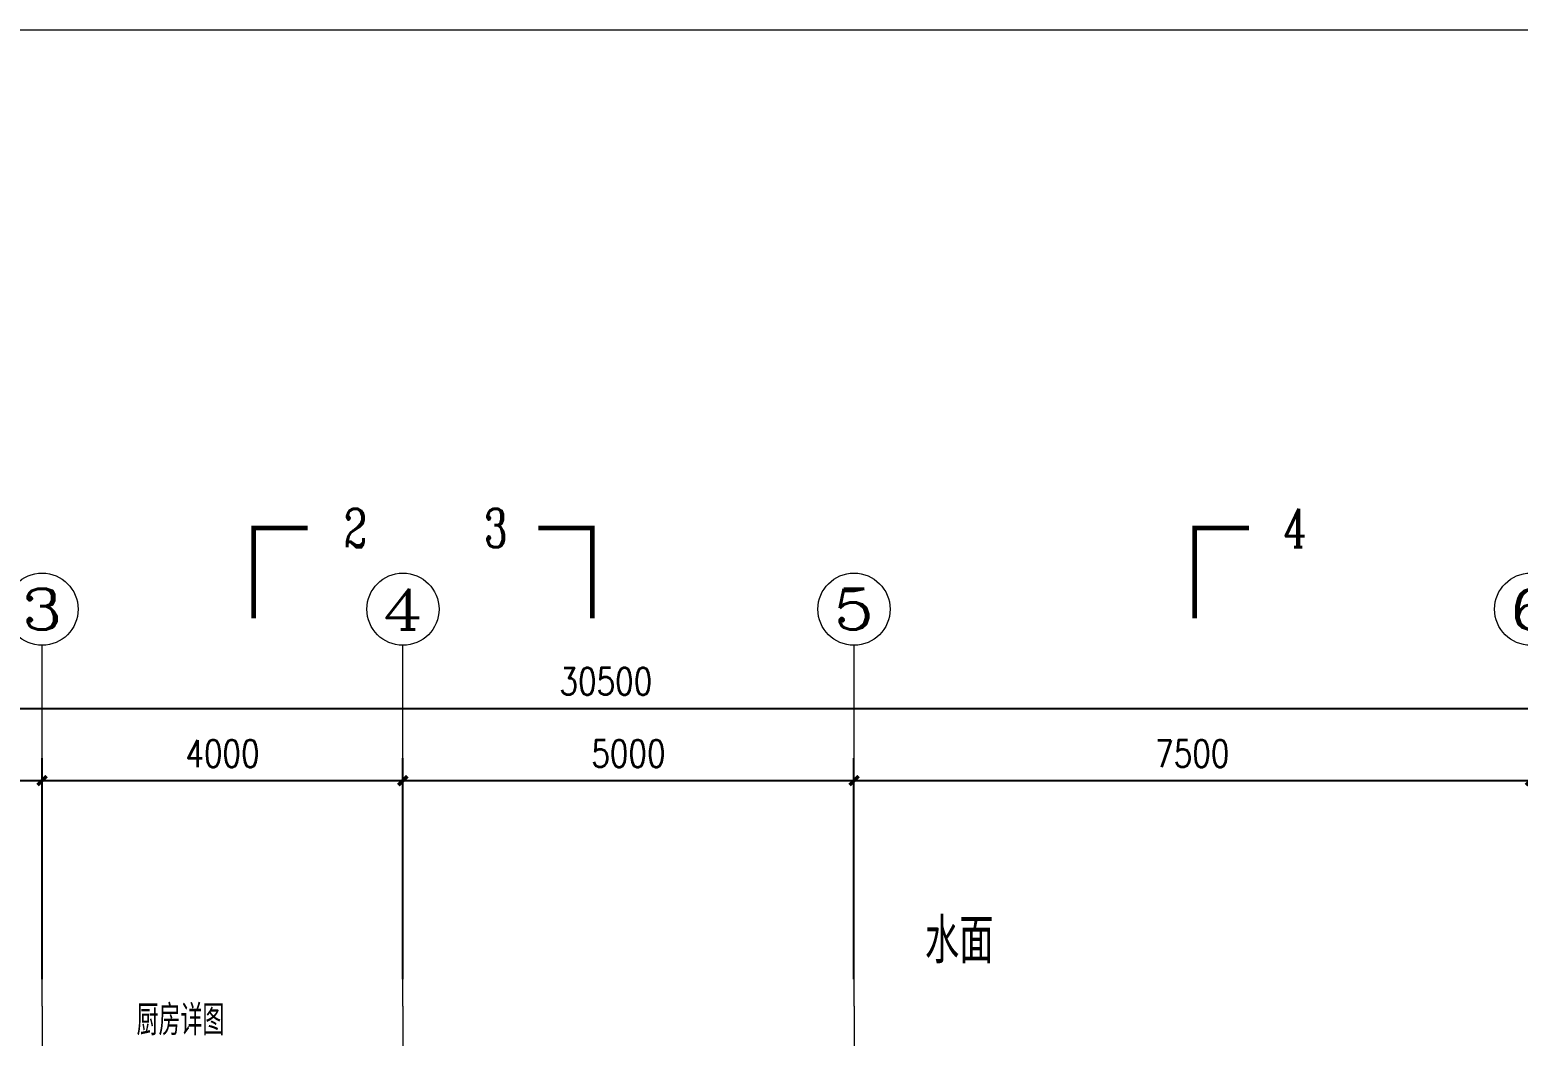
# Model space of a CAD drawing. Extents: x 577108 to 1042908, y 41950 to 81950.
# Drawn here: x 593922 to 610421, y 70792 to 81950 of the extents above; entities that cross this region are included whole.
import ezdxf
from ezdxf.enums import TextEntityAlignment as Align

# ---------------------------------------------------------------- set-up
doc = ezdxf.new("R2010")
doc.units = 0
doc.header["$LTSCALE"] = 1000
doc.header["$MEASUREMENT"] = 0
doc.linetypes.add('DOTE', pattern=[2.42, 2, -0.2, 0.02, -0.2])
doc.layers.get('0').update_dxf_attribs({"linetype": 'CONTINUOUS', "lineweight": 13})
doc.layers.get('Defpoints').update_dxf_attribs({"linetype": 'CONTINUOUS', "lineweight": 5})
for name, color, linetype, lineweight in [('AXIS', 3, 'CONTINUOUS', 15), ('AXIS_TEXT', 7, 'CONTINUOUS', 20), ('DIM_SYMB', 3, 'CONTINUOUS', 15), ('DOTE', 1, 'DOTE', 0), ('LM-S', 8, 'CONTINUOUS', 5), ('PUB_TEXT', 7, 'CONTINUOUS', 20), ('TX', 7, 'CONTINUOUS', 5)]:
    doc.layers.add(name, color=color, linetype=linetype, lineweight=lineweight)
doc.styles.add('_TCH_AXIS', font='COMPLEX', dxfattribs={"bigfont": 'GBCBIG'})
doc.styles.add('_TCH_DIM', font='SIMPLEX', dxfattribs={"bigfont": 'GBCBIG'})
doc.styles.add('_TCH_LABEL', font='COMPLEX', dxfattribs={"bigfont": 'GBCBIG'})
doc.styles.add('COMPLEX', font='COMPLEX')
doc.styles.add('DIM_FONT', font='SIMPLEX.shx', dxfattribs={"width": 0.8, "bigfont": 'hztxt.shx'})
doc.styles.add('HZ', font='romanc.shx', dxfattribs={"width": 0.7, "bigfont": 'hzdx.shx'})
doc.dimstyles.new('DIMN', dxfattribs={"dimtxt": 300, "dimasz": 100, "dimexe": 250, "dimexo": 300, "dimgap": 150, "dimtad": 1, "dimdec": 0, "dimzin": 0, "dimdsep": 46, "dimtxsty": 'DIM_FONT', "dimblk": 'ARCHTICK', "dimcen": 0.09, "dimclrt": 7, "dimazin": 2, "dimtfac": 1, "dimtdec": 0, "dimtix": 1, "dimtmove": 2, "dimatfit": 3, "dimldrblk": 'ARCHTICK', "dimfxl": 0, "dimtolj": 1, "dimtzin": 0, "dimarcsym": 0})

# ---------------------------------------------------------------- blocks, each defined once
blk = doc.blocks.new('_ArchTick')
at = {"color": 0, "linetype": 'ByBlock', "const_width": 0.4}
blk.add_lwpolyline([(-0.5, -0.5), (0.5, 0.5)], dxfattribs=at)
blk = doc.blocks.new('*D451')
at = {"layer": 'AXIS', "color": 0, "lineweight": -2, "transparency": 16777216}
for p, q in [((588058, 71426), (588058, 73876)), ((594058, 71426), (594058, 73876)), ((588058, 73626), (594058, 73626))]:
    blk.add_line(p, q, dxfattribs=at)
at = {"layer": 'Defpoints', "color": 0, "transparency": 16777216}
for p in [(594058, 73626), (588058, 71126), (594058, 71126)]:
    blk.add_point(p, dxfattribs=at)
at = {"layer": 'AXIS', "color": 0, "lineweight": -2, "transparency": 16777216, "xscale": 100, "yscale": 100, "zscale": 100, "rotation": 180}
blk.add_blockref('_ArchTick', (588058, 73626), dxfattribs=at)
at = {"layer": 'AXIS', "color": 0, "lineweight": -2, "transparency": 16777216, "xscale": 100, "yscale": 100, "zscale": 100}
blk.add_blockref('_ArchTick', (594058, 73626), dxfattribs=at)
at = {"layer": 'AXIS', "color": 7, "transparency": 16777216, "insert": (591058, 73926), "char_height": 300, "attachment_point": 5, "style": 'DIM_FONT'}
blk.add_mtext('\\A1;6000', dxfattribs=at)
blk = doc.blocks.new('*D452')
at = {"layer": 'AXIS', "color": 0, "lineweight": -2, "transparency": 16777216}
for p, q in [((594058, 71426), (594058, 73876)), ((598058, 71426), (598058, 73876)), ((594058, 73626), (598058, 73626))]:
    blk.add_line(p, q, dxfattribs=at)
at = {"layer": 'Defpoints', "color": 0, "transparency": 16777216}
for p in [(598058, 73626), (594058, 71126), (598058, 71126)]:
    blk.add_point(p, dxfattribs=at)
at = {"layer": 'AXIS', "color": 0, "lineweight": -2, "transparency": 16777216, "xscale": 100, "yscale": 100, "zscale": 100, "rotation": 180}
blk.add_blockref('_ArchTick', (594058, 73626), dxfattribs=at)
at = {"layer": 'AXIS', "color": 0, "lineweight": -2, "transparency": 16777216, "xscale": 100, "yscale": 100, "zscale": 100}
blk.add_blockref('_ArchTick', (598058, 73626), dxfattribs=at)
at = {"layer": 'AXIS', "color": 7, "transparency": 16777216, "insert": (596058, 73926), "char_height": 300, "attachment_point": 5, "style": 'DIM_FONT'}
blk.add_mtext('\\A1;4000', dxfattribs=at)
blk = doc.blocks.new('*D453')
at = {"layer": 'AXIS', "color": 0, "lineweight": -2, "transparency": 16777216}
for p, q in [((598058, 71426), (598058, 73876)), ((603058, 71426), (603058, 73876)), ((598058, 73626), (603058, 73626))]:
    blk.add_line(p, q, dxfattribs=at)
at = {"layer": 'Defpoints', "color": 0, "transparency": 16777216}
for p in [(603058, 73626), (598058, 71126), (603058, 71126)]:
    blk.add_point(p, dxfattribs=at)
at = {"layer": 'AXIS', "color": 0, "lineweight": -2, "transparency": 16777216, "xscale": 100, "yscale": 100, "zscale": 100, "rotation": 180}
blk.add_blockref('_ArchTick', (598058, 73626), dxfattribs=at)
at = {"layer": 'AXIS', "color": 0, "lineweight": -2, "transparency": 16777216, "xscale": 100, "yscale": 100, "zscale": 100}
blk.add_blockref('_ArchTick', (603058, 73626), dxfattribs=at)
at = {"layer": 'AXIS', "color": 7, "transparency": 16777216, "insert": (600558, 73926), "char_height": 300, "attachment_point": 5, "style": 'DIM_FONT'}
blk.add_mtext('\\A1;5000', dxfattribs=at)
blk = doc.blocks.new('*D454')
at = {"layer": 'AXIS', "color": 0, "lineweight": -2, "transparency": 16777216}
for p, q in [((603058, 71426), (603058, 73876)), ((610558, 71426), (610558, 73876)), ((603058, 73626), (610558, 73626))]:
    blk.add_line(p, q, dxfattribs=at)
at = {"layer": 'Defpoints', "color": 0, "transparency": 16777216}
for p in [(610558, 73626), (603058, 71126), (610558, 71126)]:
    blk.add_point(p, dxfattribs=at)
at = {"layer": 'AXIS', "color": 0, "lineweight": -2, "transparency": 16777216, "xscale": 100, "yscale": 100, "zscale": 100, "rotation": 180}
blk.add_blockref('_ArchTick', (603058, 73626), dxfattribs=at)
at = {"layer": 'AXIS', "color": 0, "lineweight": -2, "transparency": 16777216, "xscale": 100, "yscale": 100, "zscale": 100}
blk.add_blockref('_ArchTick', (610558, 73626), dxfattribs=at)
at = {"layer": 'AXIS', "color": 7, "transparency": 16777216, "insert": (606808, 73926), "char_height": 300, "attachment_point": 5, "style": 'DIM_FONT'}
blk.add_mtext('\\A1;7500', dxfattribs=at)
blk = doc.blocks.new('*D457')
at = {"layer": 'AXIS', "color": 0, "lineweight": -2, "transparency": 16777216}
for p, q in [((585058, 71426), (585058, 74676)), ((615558, 71426), (615558, 74676)), ((585058, 74426), (615558, 74426))]:
    blk.add_line(p, q, dxfattribs=at)
at = {"layer": 'Defpoints', "color": 0, "transparency": 16777216}
for p in [(615558, 74426), (585058, 71126), (615558, 71126)]:
    blk.add_point(p, dxfattribs=at)
at = {"layer": 'AXIS', "color": 0, "lineweight": -2, "transparency": 16777216, "xscale": 100, "yscale": 100, "zscale": 100, "rotation": 180}
blk.add_blockref('_ArchTick', (585058, 74426), dxfattribs=at)
at = {"layer": 'AXIS', "color": 0, "lineweight": -2, "transparency": 16777216, "xscale": 100, "yscale": 100, "zscale": 100}
blk.add_blockref('_ArchTick', (615558, 74426), dxfattribs=at)
at = {"layer": 'AXIS', "color": 7, "transparency": 16777216, "insert": (600308, 74726), "char_height": 300, "attachment_point": 5, "style": 'DIM_FONT'}
blk.add_mtext('\\A1;30500', dxfattribs=at)
blk = doc.blocks.new('_AXISO')
blk.add_circle((0, 0), 0.5)
at = {"layer": 'AXIS_TEXT', "style": 'COMPLEX', "width": 1.041667}
blk.add_attdef('A', text='', height=0.56, dxfattribs=at).set_placement((-0.25, -0.28), (0.25, -0.28), align=Align.FIT)

msp = doc.modelspace()

# ---------------------------------------------------------------- linework, layer by layer
at = {"layer": 'AXIS'}
for p, q in [((594058.4301, 71126.3111), (594058.4301, 75126.3111)), ((598058.4301, 71126.3111), (598058.4301, 75126.3111)), ((603058.4301, 71126.3111), (603058.4301, 75126.3111))]:
    msp.add_line(p, q, dxfattribs=at)
at = {"layer": 'DIM_SYMB', "const_width": 50}
for points in [[(597003.2266, 76426.3111), (596403.2266, 76426.3111), (596403.2266, 75426.3111)], [(599558.7859, 76426.3111), (600158.7859, 76426.3111), (600158.7859, 75426.3111)], [(607434.9563, 76426.3111), (606834.9563, 76426.3111), (606834.9563, 75426.3111)]]:
    msp.add_lwpolyline(points, dxfattribs=at)
at = {"layer": 'DOTE'}
for p, q in [((594058.4301, 71126.3111), (594058.4301, 53126.3111)), ((598058.4301, 71126.3111), (598058.4301, 53126.3111)), ((603058.4301, 71126.3111), (603058.4301, 53126.3111))]:
    msp.add_line(p, q, dxfattribs=at)
at = {"layer": 'LM-S'}
msp.add_lwpolyline([(577108.4301, 81950.2272), (626508.4301, 81950.2272), (626508.4301, 41950.2272), (577108.4301, 41950.2272)], close=True, dxfattribs=at)

# ---------------------------------------------------------------- block references
at = {"layer": 'AXIS'}
ref = msp.add_blockref('_AXISO', (594058.4301, 75526.3111), dxfattribs=dict(at, xscale=800, yscale=800, zscale=800))
ref.add_attrib('A', '3', dxfattribs={"layer": 'AXIS_TEXT', "height": 452.5483, "style": '_TCH_AXIS', "width": 1.5}).set_placement((593832.1559, 75300.037), (594284.7042, 75300.037), align=Align.FIT)
ref = msp.add_blockref('_AXISO', (598058.4301, 75526.3111), dxfattribs=dict(at, xscale=800, yscale=800, zscale=800))
ref.add_attrib('A', '4', dxfattribs={"layer": 'AXIS_TEXT', "height": 452.5483, "style": '_TCH_AXIS', "width": 1.3125}).set_placement((597832.1559, 75300.037), (598284.7042, 75300.037), align=Align.FIT)
ref = msp.add_blockref('_AXISO', (603058.4301, 75526.3111), dxfattribs=dict(at, xscale=800, yscale=800, zscale=800))
ref.add_attrib('A', '5', dxfattribs={"layer": 'AXIS_TEXT', "height": 452.5483, "style": '_TCH_AXIS', "width": 1.5}).set_placement((602832.1559, 75300.037), (603284.7042, 75300.037), align=Align.FIT)
ref = msp.add_blockref('_AXISO', (610558.4301, 75526.3111), dxfattribs=dict(at, xscale=800, yscale=800, zscale=800))
ref.add_attrib('A', '6', dxfattribs={"layer": 'AXIS_TEXT', "height": 452.5483, "style": '_TCH_AXIS', "width": 1.5}).set_placement((610332.1559, 75300.037), (610784.7042, 75300.037), align=Align.FIT)

# ---------------------------------------------------------------- texts
at = {"layer": 'PUB_TEXT', "style": '_TCH_LABEL', "width": 0.705882}
for s, p in [('2', (597403.2266, 76213.8111)), ('3', (598958.7859, 76213.8111)), ('4', (607820.6705, 76213.8111))]:
    msp.add_text(s, height=425, dxfattribs=at).set_placement(p)
at = {"layer": 'PUB_TEXT', "style": '_TCH_DIM'}
msp.add_text('厨房详图', height=337.58865, dxfattribs=at).set_placement((595106.584, 70802.3944))
at = {"layer": 'TX', "style": 'HZ', "width": 0.8}
msp.add_text('水面', height=500, dxfattribs=at).set_placement((603844.2344, 71600.4895))

# ---------------------------------------------------------------- dimensions: what is measured, and where the dimension line sits
at = {"layer": 'AXIS'}
for p1, p2, distance, picture, middle in [((585058.4301, 71126.3111), (615558.4301, 71126.3111), 3300, '*D457', (600308.4301, 74726.3111)), ((588058.4301, 71126.3111), (594058.4301, 71126.3111), 2500, '*D451', (591058.4301, 73926.3111)), ((594058.4301, 71126.3111), (598058.4301, 71126.3111), 2500, '*D452', (596058.4301, 73926.3111)), ((598058.4301, 71126.3111), (603058.4301, 71126.3111), 2500, '*D453', (600558.4301, 73926.3111)), ((603058.4301, 71126.3111), (610558.4301, 71126.3111), 2500, '*D454', (606808.4301, 73926.3111))]:
    dim = msp.add_aligned_dim(p1=p1, p2=p2, distance=distance, dimstyle='DIMN', dxfattribs=at)
    dim.commit()
    dim.dimension.update_dxf_attribs({"geometry": picture, "text_midpoint": middle})

doc.saveas('drawing.dxf')
